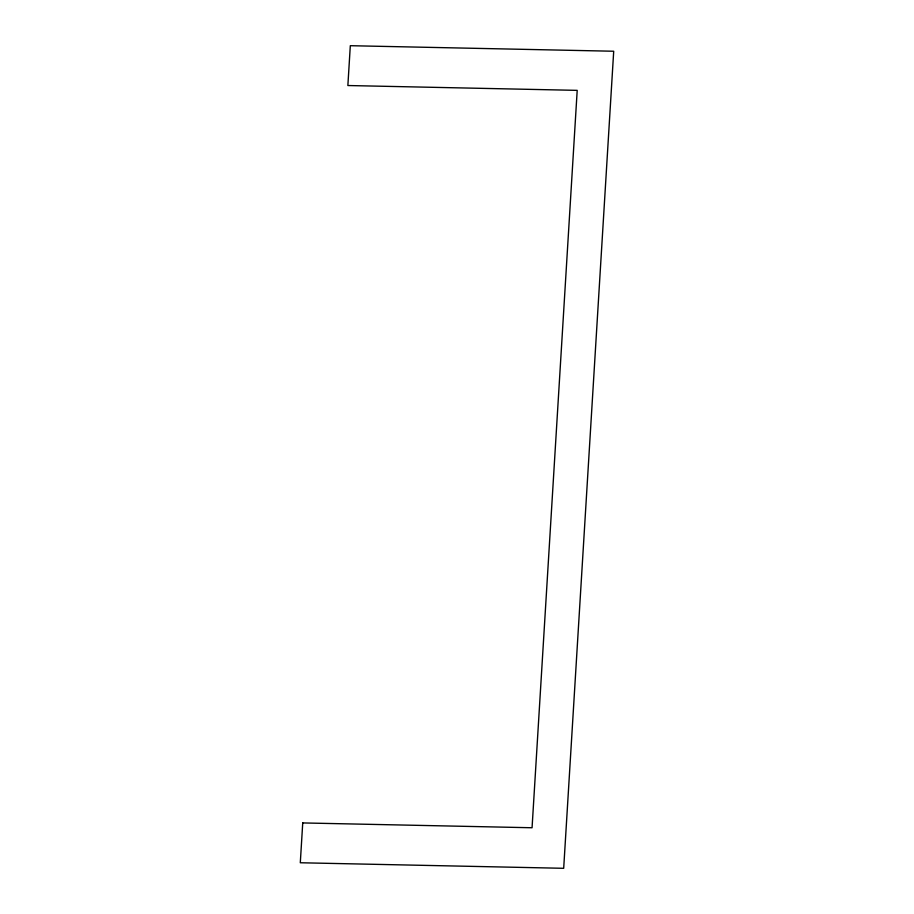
<?xml version="1.0" encoding="UTF-8"?>
<svg xmlns="http://www.w3.org/2000/svg" width="914" height="914" viewBox="0 0 914 914"><rect width="100%" height="100%" fill="white"/><g stroke="black" fill="none" stroke-linecap="round" stroke-linejoin="round"><path stroke-width="1.37" d="M302.74 822.931L300.295 862.759L563.687 868.3L613.705 51.241L350.313 45.7L347.868 85.528L577.202 90.36L532.062 827.753L302.74 822.931"/></g></svg>
